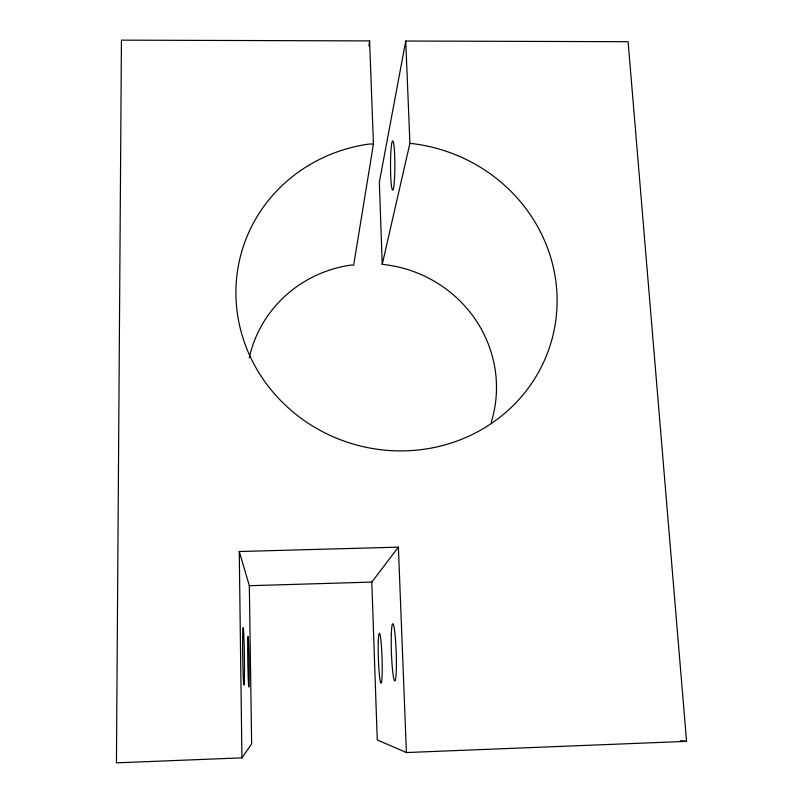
<?xml version="1.0" encoding="UTF-8"?>
<svg xmlns="http://www.w3.org/2000/svg" width="803" height="803" viewBox="0 0 803 803"><rect width="100%" height="100%" fill="white"/><g stroke="black" fill="none" stroke-linecap="round" stroke-linejoin="round"><path stroke-width="1.2" d="M368.938 45.881L369.591 40.913L121.434 40.15L116.435 762.85L241.924 757.851L251.63 743.899L249.331 585.708L239.254 551.52L398.388 547.144L406.408 752.552L686.565 741.36L628.107 41.706L405.736 41.023L379.337 182.311L382.228 264.368A125.328 121.474 16 0 1 491.225 422.388M369.591 40.913L373.445 144.018L353.671 265.12L350.269 265.161A125.328 121.474 16 0 0 249.251 357.726M382.228 264.368L409.911 143.335L405.736 41.023M406.408 752.552L377.249 739.944L371.809 582.085L398.388 547.144M249.331 585.708L371.809 582.085M373.445 144.018L369.099 144.038A161.202 153.624 16.5 0 0 264.89 381.706A161.202 153.624 16.5 0 0 535.721 377.049A161.202 153.624 16.5 0 0 409.911 143.335M680.382 740.717L686.565 741.36M239.254 551.52L241.924 757.851M394.454 179.842A24.562 2.168 -90 0 0 392.918 141.067A24.562 2.168 -90 0 0 390.71 175.606A24.562 2.168 -90 0 0 394.454 179.842M378.293 641.567A25.013 1.837 88.1 0 0 380.662 682.67A25.013 1.837 88.1 0 0 381.696 650.31A25.013 1.837 88.1 0 0 378.293 641.567M391.302 635.283A28.527 2.379 88 0 0 394.504 680.723A28.527 2.379 88 0 0 395.618 641.266A28.527 2.379 88 0 0 391.302 635.283M242.667 637.361A28.778 0.823 89.2 0 0 243.791 684.578A28.778 0.823 89.2 0 0 244.202 647.168A28.778 0.823 89.2 0 0 242.667 637.361M247.705 648.884A25.214 0.632 89.1 0 0 248.81 686.896A25.214 0.632 89.1 0 0 248.81 649.286A25.214 0.632 89.1 0 0 247.705 648.884"/></g></svg>
